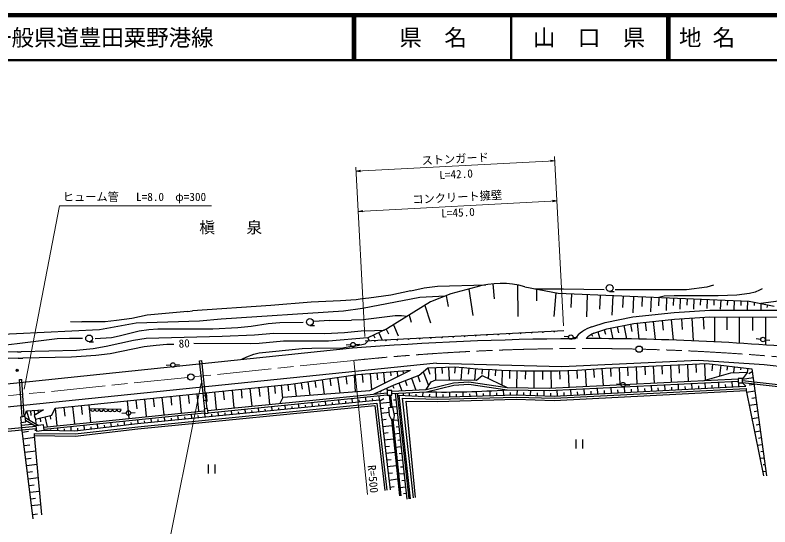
# Model space of a CAD drawing. Units: millimetres, scale not verified. Extents: x 40000 to 680000, y 20000 to 380000.
# Drawn here: x 222540 to 390641, y 266123 to 380000 of the extents above; entities that cross this region are included whole.
import ezdxf
from ezdxf.enums import TextEntityAlignment as Align

# ---------------------------------------------------------------- set-up
doc = ezdxf.new("R2010")
doc.units = ezdxf.units.MM
doc.header["$LTSCALE"] = 1000
doc.header["$PDMODE"] = 32
doc.header["$PDSIZE"] = 500
doc.linetypes.add('CHAIN', pattern=[18.5, 12, -1.5, 3.5, -1.5])
for name, color, linetype, lineweight in [('M-BGD', 7, 'Continuous', 25), ('M-BMK', 2, 'CHAIN', 13), ('M-BMK-SRVR', 3, 'Continuous', 25), ('M-STR-HTXT', 7, 'Continuous', 13), ('M-TTL', 2, 'Continuous', 140), ('M-TTL-LINE', 7, 'Continuous', 50), ('M-TTL-TXT', 7, 'Continuous', 50)]:
    doc.layers.add(name, color=color, linetype=linetype, lineweight=lineweight)
doc.layers.add('M-BMK-HTXT', color=7, linetype='Continuous')
doc.styles.add('ＭＳ ゴシック', font='')
doc.styles.get('ＭＳ ゴシック').set_extended_font_data('MS Gothic')

# ---------------------------------------------------------------- blocks, each defined once
blk = doc.blocks.new('open_arrow')
at = {"color": 0, "linetype": 'Continuous', "lineweight": -2}
blk.add_lwpolyline([(7.5, 1.25), (0, 0), (7.5, -1.25)], dxfattribs=at)

msp = doc.modelspace()

# ---------------------------------------------------------------- linework, layer by layer
at = {"layer": 'M-BGD'}
for p, q in [((325127, 319454), (319602, 317977)), ((328948, 320199), (329263, 316859)), ((334400, 319956), (334480, 312919)), ((336071, 319572), (343455, 318102)), ((319602, 317977), (315059, 316203)), ((323605, 319047), (324447, 313156)), ((338319, 319124), (344690, 319124)), ((338663, 319056), (338654, 316453)), ((342936, 318205), (342532, 312904)), ((343455, 318102), (385992, 316336)), ((344690, 319124), (353750, 318955)), ((346446, 317978), (346299, 314976)), ((349966, 317832), (349761, 312899)), ((352810, 317714), (352677, 314532)), ((354949, 318530), (355949, 318530)), ((388886, 319124), (388294, 318786)), ((298462, 316669), (294991, 316415)), ((299817, 316838), (298462, 316669)), ((301341, 317008), (299817, 316838)), ((315059, 316203), (305476, 310240)), ((318553, 317568), (318957, 315191)), ((355653, 317595), (355472, 313233)), ((357942, 317500), (357835, 314934)), ((360230, 317405), (360079, 313770)), ((362214, 317323), (362125, 315187)), ((364198, 317241), (364063, 313999)), ((365921, 317169), (365844, 315316)), ((367644, 317098), (367526, 314265)), ((369167, 317034), (369100, 315411)), ((370690, 316971), (370590, 314561)), ((372189, 316909), (372129, 315463)), ((373688, 316847), (373594, 314594)), ((375187, 316785), (375133, 315493)), ((376685, 316722), (376601, 314692)), ((378184, 316660), (378135, 315486)), ((379683, 316598), (379599, 314593)), ((381181, 316536), (381136, 315432)), ((382680, 316473), (382591, 314327)), ((384179, 316411), (384135, 315368)), ((385677, 316349), (385599, 314460)), ((385992, 316336), (391571, 315243)), ((387155, 316108), (387109, 315372)), ((313770, 315401), (315076, 311500)), ((388627, 315820), (388655, 314337)), ((390099, 315532), (389980, 314925)), ((260955, 314044), (262056, 314214)), ((310285, 313232), (310781, 311646)), ((353982, 311622), (360144, 312849)), ((360144, 312849), (369301, 313848)), ((369301, 313848), (377232, 314333)), ((369428, 312353), (377277, 312833)), ((375750, 312739), (375912, 310094)), ((377232, 314333), (415093, 314291)), ((377277, 312833), (415091, 312791)), ((378282, 312831), (378276, 307300)), ((381048, 312828), (381045, 309985)), ((383814, 312825), (383808, 306985)), ((386734, 312822), (386731, 309805)), ((389654, 312819), (389648, 306591)), ((234878, 311843), (237418, 311758)), ((268406, 312351), (263580, 311928)), ((292536, 312012), (289064, 311843)), ((292536, 312012), (297446, 312097)), ((300071, 312182), (297446, 312097)), ((302442, 312520), (300071, 312182)), ((306799, 311063), (307876, 308609)), ((350956, 310658), (353982, 311622)), ((354358, 310168), (360372, 311365)), ((359597, 311211), (359918, 309598)), ((360372, 311365), (369428, 312353)), ((361087, 311443), (361473, 307905)), ((362856, 311636), (363062, 309749)), ((364625, 311829), (365062, 307820)), ((366629, 312047), (366863, 309902)), ((368634, 312266), (369132, 307695)), ((370925, 312444), (371073, 310032)), ((373220, 312584), (373530, 307524)), ((288202, 310963), (289202, 310963)), ((300325, 309726), (295922, 309303)), ((300325, 309726), (304814, 309930)), ((300497, 307494), (344758, 309845)), ((305476, 310240), (301075, 308181)), ((303547, 309338), (304315, 307697)), ((305217, 310119), (305699, 309089)), ((351432, 309235), (354358, 310168)), ((352293, 309510), (352770, 308013)), ((353722, 309965), (354022, 309023)), ((355174, 310330), (355640, 307993)), ((356645, 310623), (356909, 309299)), ((358117, 310916), (358706, 307955)), ((301075, 308181), (301375, 307541)), ((302362, 308783), (302623, 308226)), ((345803, 308389), (344807, 308476)), ((346799, 308302), (347796, 308215)), ((350891, 308984), (351137, 308547)), ((388609, 307849), (387613, 307936)), ((389605, 307761), (390602, 307674)), ((239020, 307315), (240020, 307315)), ((297297, 306613), (296301, 306526)), ((297446, 306340), (298378, 306424)), ((298293, 306700), (299289, 306787)), ((297657, 305900), (181105, 293726)), ((223109, 305070), (223871, 305070)), ((223194, 303630), (224294, 303630)), ((263607, 303109), (264104, 303164)), ((264481, 295246), (263607, 303109)), ((264978, 295301), (264104, 303164)), ((344268, 301793), (374733, 303213)), ((374733, 303213), (389344, 302267)), ((316374, 302533), (170803, 287647)), ((257185, 302103), (256188, 302016)), ((258181, 302191), (259177, 302278)), ((298783, 300010), (310599, 300980)), ((301513, 296437), (310599, 300980)), ((312559, 299880), (314482, 301506)), ((314482, 301506), (320348, 301753)), ((314482, 301506), (314923, 300079)), ((316074, 301573), (316189, 298850)), ((316374, 302533), (344268, 301793)), ((317573, 301636), (317632, 300239)), ((319072, 301699), (319192, 298834)), ((320570, 301731), (320432, 300319)), ((322063, 301591), (321812, 298795)), ((323557, 301463), (323447, 300114)), ((325053, 301346), (324861, 298749)), ((326549, 301242), (326474, 300093)), ((328046, 301149), (327931, 299153)), ((329544, 301068), (329479, 299755)), ((331043, 300999), (330905, 297741)), ((332672, 300938), (332613, 299178)), ((345736, 300950), (345869, 297190)), ((347616, 301026), (347701, 299150)), ((349495, 301120), (349701, 297378)), ((351365, 301233), (351488, 299348)), ((353234, 301364), (353519, 297566)), ((354034, 301425), (376608, 302490)), ((355135, 301477), (355225, 299572)), ((357037, 301567), (357217, 297748)), ((358946, 301657), (359036, 299750)), ((360856, 301747), (361035, 297936)), ((362761, 301837), (362851, 299934)), ((364667, 301927), (364846, 298124)), ((366568, 302017), (366658, 300117)), ((368470, 302106), (368649, 298311)), ((370367, 302196), (370457, 300300)), ((372265, 302285), (372444, 298498)), ((374159, 302375), (374247, 300513)), ((376053, 302464), (376225, 298806)), ((376608, 302490), (386617, 301284)), ((377874, 302338), (377692, 300825)), ((379692, 302118), (379401, 299706)), ((381181, 301939), (381069, 301007)), ((382670, 301759), (382512, 300446)), ((384160, 301580), (384094, 301038)), ((385708, 301393), (385546, 300544)), ((386617, 301284), (389882, 277503)), ((389344, 302267), (405355, 300537)), ((283961, 297880), (298783, 300010)), ((294351, 299373), (294844, 295946)), ((296193, 299637), (296448, 297860)), ((298034, 299902), (298278, 296199)), ((299829, 300096), (299979, 298268)), ((301630, 300243), (301925, 296642)), ((303125, 300366), (303248, 298866)), ((304620, 300489), (304817, 298088)), ((306115, 300611), (306188, 299711)), ((306940, 297760), (312559, 299880)), ((307610, 300734), (307708, 299534)), ((308928, 300842), (308965, 300392)), ((312197, 299743), (312696, 298419)), ((313408, 300598), (314643, 297554)), ((325328, 298742), (326560, 299803)), ((326560, 299803), (332152, 297149)), ((334302, 300890), (334208, 297110)), ((336193, 300852), (336165, 298958)), ((338084, 300834), (338065, 297036)), ((339982, 300834), (339992, 298920)), ((341881, 300853), (341939, 296996)), ((343809, 300891), (343857, 298987)), ((375705, 298658), (381951, 300428)), ((381951, 300428), (385636, 300547)), ((385636, 300547), (384556, 299035)), ((386892, 299277), (384556, 298956)), ((386706, 300632), (385926, 300208)), ((223512, 298921), (224011, 298955)), ((224079, 290607), (223512, 298921)), ((224576, 290669), (224011, 298955)), ((231468, 292506), (283961, 297880)), ((281786, 297657), (282083, 294754)), ((283278, 297810), (283423, 296391)), ((284766, 297996), (285163, 295234)), ((286251, 298209), (286457, 296777)), ((287736, 298422), (288162, 295455)), ((289330, 298651), (289551, 297112)), ((290925, 298881), (291383, 295692)), ((292638, 299127), (292876, 297473)), ((302515, 295698), (306940, 297760)), ((306594, 297599), (306874, 296997)), ((307986, 298155), (308642, 296415)), ((309390, 298684), (309803, 297587)), ((310793, 299213), (311792, 296565)), ((314057, 296673), (315229, 298434)), ((314057, 296673), (320144, 298151)), ((314128, 296176), (320221, 297655)), ((315229, 298434), (316256, 298879)), ((316256, 298879), (325328, 298742)), ((320144, 298151), (323612, 298394)), ((320221, 297655), (323593, 297892)), ((323593, 297892), (332111, 296649)), ((323612, 298394), (332152, 297149)), ((341450, 296972), (383556, 299045)), ((341458, 296472), (383556, 298544)), ((357448, 297825), (356452, 297912)), ((358445, 297738), (359441, 297650)), ((364323, 296355), (364259, 297594)), ((367319, 296510), (367256, 297742)), ((370315, 296664), (370252, 297889)), ((373311, 296818), (373249, 298037)), ((376307, 296972), (376245, 298184)), ((377805, 297049), (377774, 297654)), ((379303, 297127), (379241, 298332)), ((380801, 297204), (380771, 297805)), ((382299, 297281), (382238, 298479)), ((384556, 299144), (383556, 299144)), ((383556, 299144), (383556, 298144)), ((383556, 298144), (384556, 298144)), ((383730, 297371), (383699, 297972)), ((384556, 298144), (384556, 299144)), ((384556, 298674), (394407, 297567)), ((384556, 298272), (394407, 297164)), ((384556, 298205), (385295, 297435)), ((387096, 297791), (386040, 297646)), ((265070, 295946), (265271, 293993)), ((265471, 292026), (305417, 295985)), ((266946, 296138), (267348, 292212)), ((268915, 296340), (269117, 294373)), ((270885, 296541), (271288, 292602)), ((272861, 296744), (273063, 294771)), ((274837, 296946), (275241, 292994)), ((276819, 297149), (277022, 295170)), ((278801, 297352), (279207, 293387)), ((280294, 297505), (280469, 295788)), ((282205, 295017), (301513, 296437)), ((303875, 296331), (303989, 296079)), ((305234, 296965), (305478, 296442)), ((306417, 296442), (305417, 296442)), ((305417, 296442), (305417, 295442)), ((306417, 296309), (314057, 296673)), ((306417, 295442), (306417, 296442)), ((306417, 295809), (314128, 296176)), ((307662, 295868), (310245, 272343)), ((310370, 295308), (310402, 295999)), ((313367, 295171), (313411, 296142)), ((316364, 295035), (316415, 296143)), ((319363, 295101), (319333, 296140)), ((322362, 295186), (322333, 296183)), ((325360, 295271), (325332, 296273)), ((328359, 295356), (328329, 296409)), ((329859, 295398), (329843, 295950)), ((331358, 295441), (331325, 296593)), ((332111, 296649), (341458, 296472)), ((332152, 297149), (341450, 296972)), ((332857, 295483), (332841, 296044)), ((334357, 295514), (334393, 296606)), ((335856, 295464), (335875, 296021)), ((337355, 295413), (337393, 296549)), ((338854, 295363), (338874, 295942)), ((340353, 295313), (340393, 296492)), ((341852, 295262), (341873, 295879)), ((342605, 295237), (385295, 297435)), ((342609, 294736), (385321, 296936)), ((342614, 294236), (385347, 296437)), ((343351, 295275), (343285, 296562)), ((344849, 295352), (344816, 295994)), ((346347, 295430), (346281, 296709)), ((347845, 295507), (347812, 296145)), ((349343, 295584), (349278, 296857)), ((350841, 295661), (350808, 296296)), ((352339, 295738), (352274, 297004)), ((353837, 295815), (353805, 296447)), ((355335, 295892), (355270, 297152)), ((356833, 295970), (356801, 296598)), ((358331, 296047), (358267, 297299)), ((359829, 296124), (359797, 296748)), ((361327, 296201), (361263, 297447)), ((362825, 296278), (362793, 296899)), ((365821, 296432), (365789, 297050)), ((368817, 296587), (368786, 297201)), ((371813, 296741), (371782, 297352)), ((374809, 296895), (374778, 297503)), ((385321, 296936), (385347, 296437)), ((385347, 296437), (389180, 277483)), ((387300, 296305), (385426, 296048)), ((249421, 294344), (249620, 292405)), ((249780, 289112), (303705, 294410)), ((251362, 294543), (251759, 290662)), ((253303, 294742), (253502, 292801)), ((255245, 294940), (255642, 291057)), ((257188, 295139), (257386, 293197)), ((259131, 295338), (259528, 291452)), ((261075, 295537), (261274, 293594)), ((263019, 295736), (263417, 291848)), ((265018, 295305), (264421, 295239)), ((264421, 295239), (264532, 294245)), ((264532, 294245), (265128, 294312)), ((264803, 292345), (264591, 294252)), ((265128, 294312), (265018, 295305)), ((265297, 292427), (265088, 294307)), ((265553, 291531), (305417, 295483)), ((281553, 293620), (282205, 295017)), ((294728, 293528), (294641, 294415)), ((297713, 293821), (297626, 294710)), ((299206, 293968), (299162, 294413)), ((300699, 294114), (300611, 295006)), ((302192, 294261), (302148, 294708)), ((303685, 294408), (303597, 295302)), ((303705, 294410), (306042, 274357)), ((303734, 294161), (304624, 294681)), ((305417, 295442), (306417, 295442)), ((305832, 295442), (306115, 292713)), ((306134, 295442), (306415, 292731)), ((307326, 294353), (306792, 294295)), ((307162, 295844), (309748, 272288)), ((308014, 295415), (316624, 295023)), ((308014, 295415), (310543, 272376)), ((311238, 272607), (308810, 294732)), ((308810, 294732), (316629, 294523)), ((309031, 295369), (309050, 295784)), ((311869, 295240), (311888, 295655)), ((314866, 295103), (314889, 295623)), ((316624, 295023), (334169, 295520)), ((316629, 294523), (334168, 295020)), ((316633, 294023), (334167, 294520)), ((317863, 295058), (317848, 295595)), ((320862, 295143), (320848, 295652)), ((323861, 295228), (323847, 295728)), ((326860, 295313), (326845, 295827)), ((334167, 294520), (342614, 294236)), ((334168, 295020), (342609, 294736)), ((334169, 295520), (342605, 295237)), ((387504, 294819), (386614, 294697)), ((230750, 290966), (231468, 292506)), ((231468, 292506), (231864, 288639)), ((233403, 292705), (233601, 290770)), ((235338, 292903), (235734, 289033)), ((237274, 293101), (237473, 291165)), ((238947, 293272), (239344, 289400)), ((247481, 294146), (247878, 290268)), ((249854, 288416), (303089, 293646)), ((249907, 287918), (302649, 293100)), ((276814, 291768), (276728, 292639)), ((279800, 292061), (279714, 292935)), ((281292, 292208), (281249, 292645)), ((282785, 292354), (282699, 293231)), ((284278, 292501), (284235, 292940)), ((285771, 292648), (285684, 293527)), ((287264, 292794), (287220, 293235)), ((288756, 292941), (288670, 293823)), ((290249, 293088), (290206, 293529)), ((291742, 293234), (291655, 294119)), ((293235, 293381), (293191, 293824)), ((296221, 293674), (296177, 294118)), ((302649, 293100), (304850, 274218)), ((303089, 293646), (305346, 274276)), ((303796, 293629), (305994, 293885)), ((303932, 292460), (304615, 292539)), ((305949, 290924), (305804, 292701)), ((305807, 292696), (306609, 292742)), ((307489, 292862), (306414, 292744)), ((306609, 292742), (306965, 290942)), ((311735, 272656), (309606, 294094)), ((309606, 294094), (316633, 294023)), ((387708, 293333), (386021, 293101)), ((224663, 290687), (225101, 291959)), ((225101, 291959), (228901, 292164)), ((225101, 291959), (225649, 289967)), ((225965, 292005), (226023, 290928)), ((228901, 292164), (226779, 290932)), ((226779, 290932), (227052, 290076)), ((226790, 292050), (226848, 290972)), ((227052, 290076), (230750, 290966)), ((227615, 292095), (227644, 291556)), ((228906, 288339), (264668, 291975)), ((229004, 287846), (264750, 291481)), ((230319, 290862), (230452, 290057)), ((246184, 292253), (239309, 292367)), ((247287, 291412), (246291, 291325)), ((248284, 291500), (249280, 291587)), ((258900, 290008), (258817, 290852)), ((261886, 290301), (261802, 291153)), ((263379, 290448), (263337, 290876)), ((265401, 292444), (264612, 292313)), ((264612, 292313), (264776, 291326)), ((264776, 291326), (265565, 291458)), ((264872, 290594), (264799, 291330)), ((265565, 291458), (265401, 292444)), ((266364, 290741), (266322, 291172)), ((267857, 290888), (267772, 291751)), ((269350, 291034), (269307, 291467)), ((270843, 291181), (270758, 292047)), ((272336, 291328), (272293, 291761)), ((273828, 291474), (273743, 292343)), ((275321, 291621), (275278, 292056)), ((278307, 291914), (278264, 292351)), ((304050, 291450), (305889, 291664)), ((306398, 289986), (305949, 290924)), ((306965, 290942), (306793, 289990)), ((307653, 291368), (307102, 291308)), ((387912, 291847), (387116, 291737)), ((224757, 290692), (223765, 290567)), ((223765, 290567), (223915, 289377)), ((223915, 289377), (224907, 289502)), ((226580, 267883), (223915, 289376)), ((224907, 289502), (224757, 290692)), ((224781, 290498), (227723, 288697)), ((224861, 289863), (227174, 288548)), ((227052, 290076), (227163, 289040)), ((228093, 290326), (228226, 289521)), ((229129, 290576), (229649, 288415)), ((243982, 288449), (243879, 289346)), ((246963, 288790), (246864, 289647)), ((248453, 288960), (248405, 289379)), ((249943, 289128), (249863, 289950)), ((251436, 289274), (251396, 289687)), ((252929, 289421), (252847, 290251)), ((254422, 289568), (254381, 289984)), ((255915, 289714), (255832, 290551)), ((257407, 289861), (257366, 290281)), ((260393, 290154), (260351, 290579)), ((304223, 289960), (305216, 290076)), ((306793, 289990), (306398, 289986)), ((306398, 289986), (308158, 273017)), ((306699, 289989), (308457, 273048)), ((307817, 289880), (306723, 289760)), ((388116, 290361), (386617, 290155)), ((217901, 287665), (227174, 288548)), ((217954, 287168), (227226, 288051)), ((223996, 288723), (226264, 289004)), ((226900, 287639), (227270, 287634)), ((228855, 288816), (227165, 288638)), ((227165, 288638), (227290, 287445)), ((227290, 287445), (228981, 287623)), ((228981, 287623), (228855, 288816)), ((228981, 287623), (235874, 287522)), ((230535, 287592), (230538, 287797)), ((232035, 287572), (232043, 288153)), ((233535, 287553), (233540, 287928)), ((235035, 287533), (235047, 288456)), ((235874, 287522), (249780, 289112)), ((235910, 286821), (249854, 288416)), ((235935, 286321), (249907, 287918)), ((236530, 287597), (236476, 288070)), ((238021, 287767), (237909, 288744)), ((239511, 287938), (239456, 288416)), ((241001, 288108), (240894, 289045)), ((242492, 288278), (242439, 288737)), ((245472, 288619), (245422, 289058)), ((304397, 288470), (306530, 288719)), ((307980, 288389), (307429, 288329)), ((388321, 288875), (387618, 288778)), ((224180, 287234), (225550, 287404)), ((224365, 285746), (226918, 286062)), ((226839, 286940), (235910, 286821)), ((226884, 286439), (226839, 286940)), ((226884, 286439), (235935, 286321)), ((228481, 268811), (226884, 286439)), ((304571, 286980), (305627, 287103)), ((308144, 286898), (307033, 286776)), ((388525, 287389), (387213, 287209)), ((388729, 285903), (388120, 285819)), ((224550, 284257), (225802, 284412)), ((304744, 285490), (306839, 285734)), ((304918, 284000), (305956, 284121)), ((308308, 285407), (307748, 285346)), ((347443, 285535), (347443, 283535)), ((348943, 283535), (348943, 285535)), ((388933, 284417), (387809, 284262)), ((224734, 282769), (227189, 283073)), ((305091, 282510), (307149, 282750)), ((308471, 283916), (307342, 283792)), ((308635, 282425), (308066, 282363)), ((389137, 282931), (388622, 282860)), ((224919, 281280), (226122, 281429)), ((305265, 281020), (306284, 281139)), ((308799, 280934), (307652, 280808)), ((389341, 281444), (388405, 281316)), ((225103, 279791), (227460, 280084)), ((265563, 279995), (265563, 277995)), ((267063, 277995), (267063, 279995)), ((305439, 279531), (307458, 279766)), ((308963, 279443), (308385, 279379)), ((389545, 279958), (389124, 279901)), ((225288, 278303), (226442, 278446)), ((305612, 278041), (306613, 278157)), ((309126, 277952), (307961, 277824)), ((389749, 278472), (389001, 278370)), ((225472, 276814), (227731, 277094)), ((305786, 276551), (307768, 276782)), ((309290, 276461), (308703, 276396)), ((225657, 275326), (226762, 275463)), ((225842, 273837), (228002, 274105)), ((305968, 274990), (306968, 275107)), ((309454, 274970), (308271, 274840)), ((226026, 272348), (227082, 272479)), ((309609, 273552), (309022, 273488)), ((226211, 270860), (228273, 271116)), ((226454, 268899), (227509, 269030))]:
    msp.add_line(p, q, dxfattribs=at)
for points in [[(310654, 318616), (313618, 319294), (316581, 319717), (327363, 319984)], [(378049, 319886), (376610, 319463), (372038, 318870), (356205, 318870)], [(310654, 318616), (306252, 317685), (301341, 317008)], [(388294, 318786), (387362, 318362), (386092, 318024), (383298, 317685), (379150, 317516), (369328, 317516), (367127, 317431), (365889, 317170)], [(294991, 316415), (288472, 316161), (279497, 315399), (262056, 314214)], [(318311, 317473), (312686, 317177), (299902, 314722)], [(395236, 316838), (392527, 316330), (388621, 315821)], [(299902, 314722), (295668, 314129), (268406, 312351)], [(260955, 314044), (251980, 313198), (248509, 312520), (245122, 312012), (242582, 311758), (237418, 311758)], [(309834, 312951), (308622, 313113), (307183, 313113), (302442, 312520)], [(263580, 311928), (249525, 311420), (241312, 309980), (222855, 309049)], [(286694, 311589), (281529, 311504), (278904, 311335), (275094, 310742), (272131, 310404), (266543, 310150), (254351, 310150), (252319, 309980), (250202, 309642), (245715, 308541), (244022, 308202), (240381, 307948)], [(222855, 309049), (211679, 308541), (206684, 308202), (202281, 307779), (195423, 306763), (192290, 306424), (190428, 306424), (187676, 307055)], [(237587, 308033), (234624, 308033), (231914, 307948), (223024, 306848)], [(295922, 309303), (291520, 309049), (280174, 309134), (275856, 308795), (268660, 308456), (251726, 308033), (248932, 307610), (242836, 306255), (239958, 305747), (236232, 305408), (223871, 305070)], [(301055, 308172), (292366, 307440), (282291, 307440), (276872, 306932), (274925, 306848), (262310, 306932)], [(223024, 306848), (220484, 306594), (206938, 306340), (201011, 305832), (197963, 305408), (191952, 304223), (189666, 303884), (188650, 303800), (186448, 303800), (185348, 303884), (184332, 304054), (182808, 304477), (181453, 305154)], [(257907, 306678), (256298, 306678), (253928, 306509), (251303, 306170), (243683, 304646), (240550, 304223), (235132, 303884), (224294, 303630)], [(273062, 303461), (274163, 303969), (275687, 304562), (276872, 304816), (286440, 305832), (288641, 305916), (295499, 306001), (297446, 306340)], [(298378, 306424), (300494, 306848), (301177, 307530)], [(223109, 305070), (214727, 304816), (209308, 304562), (199233, 303376)], [(223194, 303630), (218706, 303546), (215743, 303376), (208970, 302699), (202450, 301852), (199064, 301344), (185517, 298635), (180691, 297873)]]:
    msp.add_lwpolyline(points, dxfattribs=at)
for centre, radius in [((354949, 319280), 750), ((288202, 311713), 750), ((239020, 308065), 750), ((346301, 308345), 500), ((389107, 307805), 500), ((297795, 306656), 500), ((257683, 302147), 500), ((357946, 297781), 500), ((247785, 291456), 500)]:
    msp.add_circle(centre, radius, dxfattribs=at)
for centre, radius, start, end in [((330804, 300511), 19775, 74.55481, 106.68397), ((335110, 309332), 150, 183.04057, 3.04057), ((337607, 309465), 150, 183.04057, 3.04057), ((340103, 309598), 150, 183.04057, 3.04057), ((342600, 309730), 150, 183.04057, 3.04057), ((353760, 302645), 8489, 109.2935, 140.89515), ((353737, -431724), 739753, 90.50841, 94.34775), ((305152, 307741), 150, 183.04057, 3.04057), ((307649, 307874), 150, 183.04057, 3.04057), ((310145, 308006), 150, 183.04057, 3.04057), ((312642, 308139), 150, 183.04057, 3.04057), ((315138, 308272), 150, 183.04057, 3.04057), ((317635, 308404), 150, 183.04057, 3.04057), ((320131, 308537), 150, 183.04057, 3.04057), ((322628, 308669), 150, 183.04057, 3.04057), ((325124, 308802), 150, 183.04057, 3.04057), ((327621, 308935), 150, 183.04057, 3.04057), ((330117, 309067), 150, 183.04057, 3.04057), ((332614, 309200), 150, 183.04057, 3.04057), ((352786, 305613), 3867, 110.49431, 141.56519), ((350500, -229871), 537888, 84.37747, 90.07909), ((302656, 307609), 150, 183.04057, 3.04057), ((339028, 490599), 189768, 264.35096, 274.53563), ((318079, 487957), 191822, 268.81984, 274.19503), ((239800, 292359), 491, 179.04912, 359.04912), ((240782, 292343), 491, 179.04912, 359.04912), ((241764, 292327), 491, 179.04912, 359.04912), ((242746, 292310), 491, 179.04912, 359.04912), ((243728, 292294), 491, 179.04912, 359.04912), ((244711, 292278), 491, 179.04912, 359.04912), ((245693, 292261), 491, 179.04912, 359.04912)]:
    msp.add_arc(centre, radius, start, end, dxfattribs=at)
msp.add_point((223009, 300965), dxfattribs=at)
at = {"layer": 'M-BMK'}
for p, q in [((297943, 303161), (262385, 299525)), ((260992, 299383), (181352, 291238))]:
    msp.add_line(p, q, dxfattribs=at)
for start, end in [(88.69242, 95.908), (83.85529, 88.53199)]:
    msp.add_arc((349408, -194183), 500000, start, end, dxfattribs=at)
at = {"layer": 'M-BMK-SRVR'}
for centre in [(361518, 305670), (261688, 299454)]:
    msp.add_circle(centre, 700, dxfattribs=at)
at = {"layer": 'M-STR-HTXT'}
for p, q in [((344705, 310844), (342702, 348554)), ((298492, 345258), (342752, 347609)), ((342752, 347609), (341745, 347722)), ((342752, 347609), (341763, 347390)), ((300444, 308493), (298442, 346183)), ((298492, 345258), (299481, 345477)), ((298492, 345258), (299499, 345145)), ((298966, 336333), (343226, 338684)), ((343226, 338684), (342219, 338798)), ((343226, 338684), (342237, 338465)), ((298966, 336333), (299955, 336553)), ((298966, 336333), (299973, 336220)), ((297943, 303161), (301031, 273321))]:
    msp.add_line(p, q, dxfattribs=at)
for points in [[(224563, 296787), (232399, 337591), (266246, 337591)], [(264016, 298070), (255571, 256387), (289824, 256387)]]:
    msp.add_lwpolyline(points, dxfattribs=at)
at = {"layer": 'M-TTL'}
msp.add_line((680000, 380000), (40000, 380000), dxfattribs=at)
at = {"layer": 'M-TTL-LINE'}
for p, q in [((297750, 380000), (297750, 370000)), ((298250, 380000), (298250, 370000)), ((333000, 380000), (333000, 370000)), ((367750, 380000), (367750, 370000)), ((368250, 380000), (368250, 370000)), ((40000, 370000), (680000, 370000))]:
    msp.add_line(p, q, dxfattribs=at)

# ---------------------------------------------------------------- block references
at = {"layer": 'M-STR-HTXT'}
for p, rotation in [((264016, 298070), 258.5), ((224563, 296787), 79.1)]:
    msp.add_blockref('open_arrow', p, dxfattribs=dict(at, rotation=rotation))

# ---------------------------------------------------------------- texts
at = {"layer": 'M-BGD', "style": 'ＭＳ ゴシック'}
msp.add_text('80', height=1833, rotation=2.663, dxfattribs=at).set_placement((260267, 305491), align=Align.BOTTOM_CENTER)
at = {"layer": 'M-BMK-HTXT', "style": 'ＭＳ ゴシック'}
msp.add_text('槇\u3000\u3000泉', height=2566, dxfattribs=at).set_placement((270569, 330690), align=Align.BOTTOM_CENTER)
at = {"layer": 'M-STR-HTXT', "style": 'ＭＳ ゴシック'}
for s, p in [('ストンガード', (320635, 346545)), ('L=42.0', (320822, 343128)), ('コンクリート擁壁', (321069, 338008)), ('L=45.0', (321256, 334591))]:
    msp.add_text(s, height=1833, rotation=3.041, dxfattribs=at).set_placement(p, align=Align.BOTTOM_CENTER)
msp.add_text('ヒューム管', height=1833, dxfattribs=at).set_placement((233149, 338091), align=Align.BOTTOM_LEFT)
msp.add_text('L=8.0  φ=300', height=1833, dxfattribs=at).set_placement((257278, 338091), align=Align.BOTTOM_CENTER)
msp.add_text('R=500', height=1833, rotation=275.385, dxfattribs=at).set_placement((300493, 279736), align=Align.BOTTOM_LEFT)
at = {"layer": 'M-TTL-TXT', "style": 'ＭＳ ゴシック'}
for s, p in [('一般県道豊田粟野港線', (216734, 375000)), ('地 名', (370380, 375000))]:
    msp.add_text(s, height=3666, dxfattribs=at).set_placement(p, align=Align.MIDDLE_LEFT)
for s, p in [('県\u3000名', (315625, 375000)), ('山\u3000口\u3000県', (350375, 375000))]:
    msp.add_text(s, height=3666, dxfattribs=at).set_placement(p, align=Align.MIDDLE_CENTER)

doc.saveas('drawing.dxf')
